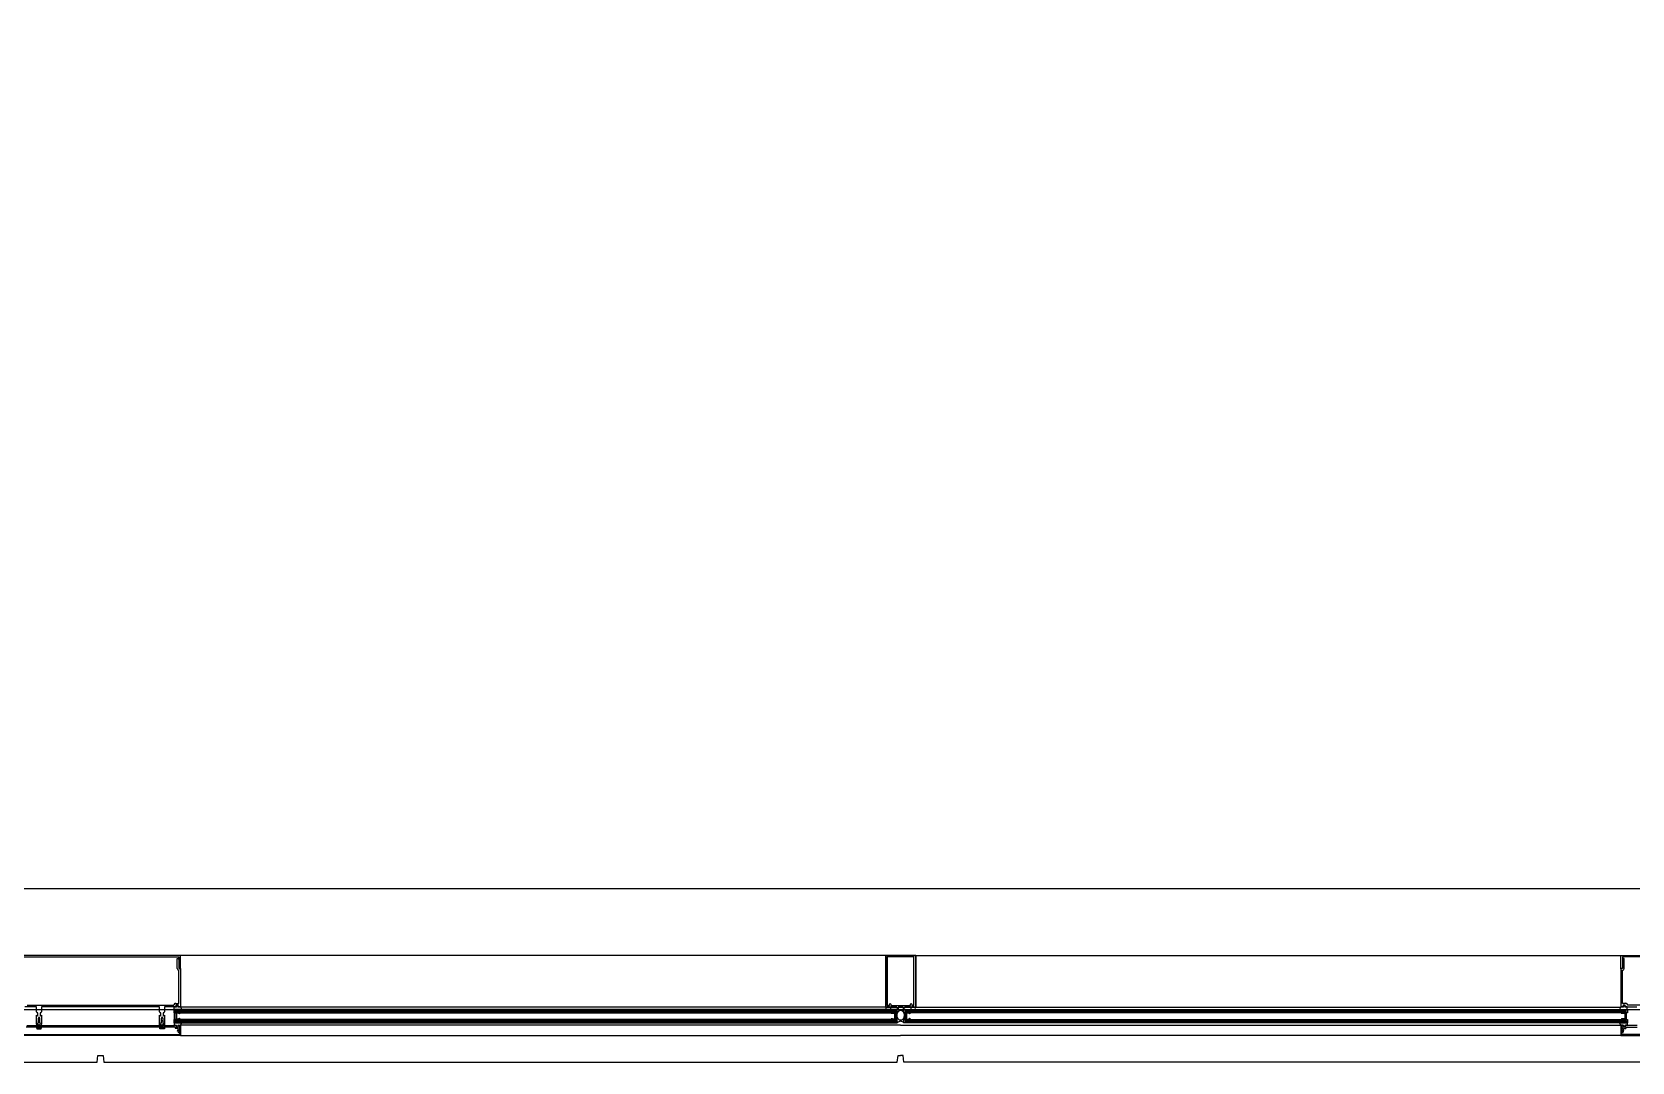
# Model space of a CAD drawing. Header units: inches. Extents: x -71 to 4528, y -885 to 4524.
# Drawn here: x 894.9 to 1014.9, y 0 to 77.3 of the extents above; entities that cross this region are included whole.
import ezdxf

# ---------------------------------------------------------------- set-up
doc = ezdxf.new("R2010")
doc.units = ezdxf.units.IN
doc.header["$LTSCALE"] = 96
doc.header["$MEASUREMENT"] = 0
doc.layers.add('A-Glaz-Exst', color=53, linetype='Continuous')
doc.layers.add('A-Wall-Bldg', color=235, linetype='Continuous')
doc.layers.add('Viewport', color=14, linetype='Continuous', plot=False)

msp = doc.modelspace()

# ---------------------------------------------------------------- linework, layer by layer
at = {"layer": 'A-Glaz-Exst'}
for p, q in [((906.01, 8), (894.01, 8)), ((894.14, 7.88), (905.89, 7.88)), ((905.76, 7.01), (905.76, 7.76)), ((905.76, 7.76), (905.83, 7.76)), ((905.89, 7.88), (905.89, 7.06)), ((905.89, 7.7), (905.89, 7.01)), ((958.89, 8), (906.01, 8)), ((906.01, 7), (906.01, 8)), ((958.89, 4.12), (958.89, 8)), ((958.89, 8), (961.14, 8)), ((961.14, 8), (958.89, 8)), ((958.89, 8), (958.89, 4.12)), ((961.01, 7.88), (959.01, 7.88)), ((959.01, 7.88), (959.01, 4.25)), ((961.01, 4.25), (961.01, 7.88)), ((961.14, 8), (1014.01, 8)), ((961.14, 8), (961.14, 4.12)), ((961.14, 4.12), (961.14, 8)), ((1014.01, 7), (1014.01, 8)), ((1014.01, 8), (1026.01, 8)), ((1025.89, 7.88), (1014.14, 7.88)), ((1014.14, 7.88), (1014.14, 7.06)), ((1014.14, 7.7), (1014.14, 7.01)), ((1014.26, 7.76), (1014.2, 7.76)), ((1014.26, 7.01), (1014.26, 7.76)), ((905.89, 7.01), (906.01, 7.01)), ((905.89, 4.4), (905.89, 6.88)), ((905.95, 7), (906.01, 7)), ((906.01, 7.01), (906.01, 4.14)), ((1014.14, 7.01), (1014.01, 7.01)), ((1014.01, 7.01), (1014.01, 4.14)), ((1014.08, 7), (1014.01, 7)), ((1014.14, 4.4), (1014.14, 6.88)), ((895.21, 4.14), (894.34, 4.14)), ((894.51, 4.26), (905.51, 4.26)), ((895.21, 3.76), (895.21, 4.14)), ((895.3, 3.7), (895.27, 3.7)), ((895.3, 3.46), (895.3, 3.7)), ((895.52, 3.7), (895.49, 3.7)), ((895.49, 3.7), (895.49, 3.46)), ((904.44, 4.14), (895.58, 4.14)), ((895.58, 4.14), (895.58, 3.76)), ((904.44, 3.76), (904.44, 4.14)), ((904.53, 3.7), (904.5, 3.7)), ((904.53, 3.46), (904.53, 3.7)), ((904.75, 3.7), (904.72, 3.7)), ((904.72, 3.7), (904.72, 3.46)), ((905.68, 4.14), (904.81, 4.14)), ((904.81, 4.14), (904.81, 3.76)), ((905.51, 4.26), (905.51, 4.28)), ((905.51, 3.95), (905.51, 3.7)), ((959.76, 3.95), (905.51, 3.95)), ((905.51, 3.7), (959.76, 3.7)), ((905.54, 3.95), (905.54, 4.13)), ((905.54, 4.13), (905.66, 4.13)), ((906.11, 3.95), (905.54, 3.95)), ((905.57, 3.88), (959.7, 3.88)), ((905.57, 3.76), (959.7, 3.76)), ((905.57, 3.2), (905.57, 3.7)), ((905.57, 3.7), (905.94, 3.7)), ((905.58, 3.82), (959.7, 3.82)), ((905.64, 4.4), (905.89, 4.4)), ((905.65, 3.64), (905.65, 3.26)), ((905.66, 4.21), (905.75, 4.25)), ((905.67, 4.19), (905.66, 4.21)), ((905.72, 4.21), (905.67, 4.19)), ((905.84, 4.28), (905.68, 4.28)), ((905.89, 3.67), (905.68, 3.67)), ((905.71, 3.61), (905.71, 3.29)), ((905.72, 4.19), (905.72, 4.21)), ((905.75, 4.25), (905.85, 4.21)), ((905.84, 4.19), (905.79, 4.21)), ((905.79, 4.21), (905.79, 4.19)), ((905.85, 4.21), (905.84, 4.19)), ((906.01, 4.14), (905.84, 4.14)), ((905.85, 4.13), (906.01, 4.13)), ((905.92, 3.61), (905.92, 3.64)), ((905.94, 3.61), (905.92, 3.61)), ((905.94, 3.7), (905.94, 3.64)), ((905.94, 3.64), (905.94, 3.61)), ((906.01, 4.13), (906.11, 3.95)), ((958.89, 4.12), (906.01, 4.12)), ((959.73, 4.12), (958.89, 4.12)), ((958.89, 4.12), (959.73, 4.12)), ((959.01, 4.25), (959.18, 4.25)), ((959.18, 4.25), (959.18, 4.34)), ((959.24, 4.12), (959.24, 3.95)), ((959.24, 4.12), (959.24, 3.95)), ((959.27, 4.34), (959.27, 4.25)), ((959.27, 4.25), (960.76, 4.25)), ((959.7, 3.69), (959.34, 3.69)), ((959.34, 3.69), (959.34, 3.63)), ((959.7, 3.69), (959.34, 3.69)), ((959.34, 3.69), (959.34, 3.63)), ((959.34, 3.63), (959.34, 3.61)), ((959.34, 3.63), (959.34, 3.61)), ((959.34, 3.61), (959.35, 3.61)), ((959.34, 3.61), (959.35, 3.61)), ((959.35, 3.61), (959.35, 3.63)), ((959.35, 3.61), (959.35, 3.63)), ((959.39, 3.67), (959.59, 3.67)), ((959.39, 3.67), (959.59, 3.67)), ((959.56, 3.61), (959.56, 3.28)), ((959.56, 3.61), (959.56, 3.28)), ((959.63, 3.63), (959.63, 3.26)), ((959.63, 3.63), (959.63, 3.26)), ((959.7, 3.2), (959.7, 3.69)), ((959.7, 3.2), (959.7, 3.69)), ((959.73, 4.06), (959.73, 4.12)), ((959.73, 4.12), (959.73, 4.06)), ((959.83, 4.06), (959.73, 4.06)), ((959.73, 4.06), (959.83, 4.06)), ((959.83, 4), (959.73, 4)), ((959.73, 4), (959.73, 3.95)), ((959.83, 4), (959.73, 4)), ((959.73, 4), (959.73, 3.95)), ((959.75, 3.6), (959.76, 3.63)), ((959.75, 3.57), (959.75, 3.6)), ((959.76, 3.7), (959.76, 3.95)), ((959.76, 3.63), (959.77, 3.66)), ((959.77, 3.66), (959.78, 3.69)), ((959.78, 3.69), (959.79, 3.72)), ((959.79, 3.72), (959.81, 3.75)), ((959.81, 3.75), (959.82, 3.77)), ((959.82, 3.77), (959.84, 3.79)), ((960.2, 4.12), (959.83, 4.12)), ((959.83, 4.12), (959.83, 4.06)), ((959.83, 4.06), (959.83, 4.12)), ((959.83, 4.12), (960.2, 4.12)), ((959.83, 4.06), (959.83, 4)), ((959.83, 4.06), (959.83, 4)), ((959.84, 3.79), (959.86, 3.81)), ((959.86, 3.81), (959.88, 3.83)), ((959.88, 3.83), (959.9, 3.85)), ((959.9, 3.85), (959.92, 3.86)), ((959.92, 3.86), (959.94, 3.87)), ((959.94, 3.87), (959.97, 3.88)), ((959.97, 3.88), (959.99, 3.88)), ((959.99, 3.88), (960.01, 3.88)), ((960.01, 3.88), (960.04, 3.88)), ((960.04, 3.88), (960.06, 3.88)), ((960.06, 3.88), (960.08, 3.87)), ((960.08, 3.87), (960.1, 3.86)), ((960.1, 3.86), (960.13, 3.85)), ((960.13, 3.85), (960.15, 3.83)), ((960.15, 3.83), (960.17, 3.81)), ((960.17, 3.81), (960.18, 3.79)), ((960.18, 3.79), (960.2, 3.77)), ((960.2, 4.06), (960.2, 4.12)), ((960.2, 4.12), (960.2, 4.06)), ((960.2, 4.06), (960.2, 4)), ((960.2, 4.06), (960.2, 4)), ((960.3, 4.06), (960.2, 4.06)), ((960.2, 4.06), (960.3, 4.06)), ((960.2, 4), (960.3, 4)), ((960.2, 4), (960.3, 4)), ((960.2, 3.77), (960.22, 3.75)), ((960.22, 3.75), (960.23, 3.72)), ((960.23, 3.72), (960.24, 3.69)), ((960.24, 3.69), (960.26, 3.66)), ((960.26, 3.7), (960.26, 3.95)), ((960.26, 3.95), (1014.51, 3.95)), ((1014.51, 3.7), (960.26, 3.7)), ((960.26, 3.66), (960.26, 3.63)), ((960.26, 3.63), (960.27, 3.6)), ((960.27, 3.6), (960.28, 3.57)), ((961.14, 4.12), (960.3, 4.12)), ((960.3, 4.12), (960.3, 4.06)), ((960.3, 4.06), (960.3, 4.12)), ((960.3, 4.12), (961.14, 4.12)), ((960.3, 4), (960.3, 3.95)), ((960.3, 4), (960.3, 3.95)), ((1014.45, 3.88), (960.32, 3.88)), ((1014.44, 3.82), (960.32, 3.82)), ((1014.45, 3.76), (960.32, 3.76)), ((960.32, 3.2), (960.32, 3.69)), ((960.32, 3.69), (960.69, 3.69)), ((960.32, 3.2), (960.32, 3.69)), ((960.32, 3.69), (960.69, 3.69)), ((960.4, 3.63), (960.4, 3.26)), ((960.4, 3.63), (960.4, 3.26)), ((960.64, 3.67), (960.43, 3.67)), ((960.64, 3.67), (960.43, 3.67)), ((960.46, 3.61), (960.46, 3.28)), ((960.46, 3.61), (960.46, 3.28)), ((960.68, 3.61), (960.68, 3.63)), ((960.68, 3.61), (960.68, 3.63)), ((960.69, 3.61), (960.68, 3.61)), ((960.69, 3.61), (960.68, 3.61)), ((960.69, 3.69), (960.69, 3.63)), ((960.69, 3.69), (960.69, 3.63)), ((960.69, 3.63), (960.69, 3.61)), ((960.69, 3.63), (960.69, 3.61)), ((960.76, 4.25), (960.76, 4.34)), ((960.78, 4.12), (960.78, 3.95)), ((960.78, 4.12), (960.78, 3.95)), ((960.85, 4.34), (960.85, 4.25)), ((960.85, 4.25), (961.01, 4.25)), ((961.14, 4.12), (1014.01, 4.12)), ((1014.01, 4.13), (1013.92, 3.95)), ((1013.92, 3.95), (1014.49, 3.95)), ((1014.01, 4.14), (1014.18, 4.14)), ((1014.18, 4.13), (1014.01, 4.13)), ((1014.45, 3.7), (1014.09, 3.7)), ((1014.09, 3.7), (1014.09, 3.64)), ((1014.09, 3.64), (1014.09, 3.61)), ((1014.09, 3.61), (1014.1, 3.61)), ((1014.1, 3.61), (1014.1, 3.64)), ((1014.39, 4.4), (1014.14, 4.4)), ((1014.14, 3.67), (1014.34, 3.67)), ((1014.18, 4.28), (1014.34, 4.28)), ((1014.27, 4.25), (1014.18, 4.21)), ((1014.18, 4.21), (1014.18, 4.19)), ((1014.18, 4.19), (1014.24, 4.21)), ((1014.24, 4.21), (1014.24, 4.19)), ((1014.36, 4.21), (1014.27, 4.25)), ((1014.3, 4.19), (1014.3, 4.21)), ((1014.3, 4.21), (1014.36, 4.19)), ((1014.31, 3.61), (1014.31, 3.29)), ((1014.34, 4.14), (1015.21, 4.14)), ((1014.36, 4.19), (1014.36, 4.21)), ((1014.49, 4.13), (1014.36, 4.13)), ((1014.38, 3.64), (1014.38, 3.26)), ((1014.45, 3.2), (1014.45, 3.7)), ((1014.49, 3.95), (1014.49, 4.13)), ((1014.51, 4.26), (1014.51, 4.28)), ((1025.51, 4.26), (1014.51, 4.26)), ((1014.51, 3.95), (1014.51, 3.7)), ((895.23, 2.62), (894.44, 2.62)), ((894.49, 2.75), (895.23, 2.75)), ((895.19, 2.63), (895.19, 2.59)), ((895.6, 2.63), (895.19, 2.63)), ((895.19, 2.59), (895.6, 2.59)), ((895.2, 2.86), (895.2, 2.75)), ((895.2, 2.75), (895.36, 2.75)), ((895.21, 2.85), (895.21, 3.51)), ((895.21, 3.51), (895.3, 3.46)), ((895.23, 2.85), (895.21, 2.85)), ((895.26, 2.66), (895.23, 2.62)), ((895.23, 2.59), (895.23, 2.48)), ((895.23, 2.48), (895.57, 2.48)), ((895.24, 2.84), (895.24, 2.84)), ((895.29, 2.62), (895.26, 2.66)), ((895.29, 2.75), (904.73, 2.75)), ((904.73, 2.62), (895.29, 2.62)), ((895.31, 2.48), (895.31, 2.59)), ((895.38, 3.09), (895.32, 3)), ((895.32, 3), (895.32, 2.98)), ((895.4, 3.39), (895.33, 3.27)), ((895.33, 3.27), (895.33, 2.95)), ((895.34, 2.96), (895.34, 2.94)), ((895.47, 3.27), (895.4, 3.39)), ((895.47, 3), (895.41, 3.09)), ((895.44, 2.75), (895.59, 2.75)), ((895.46, 2.94), (895.46, 2.96)), ((895.47, 2.95), (895.47, 3.27)), ((895.47, 2.98), (895.47, 3)), ((895.48, 2.48), (895.48, 2.59)), ((895.49, 3.46), (895.58, 3.51)), ((895.56, 2.84), (895.55, 2.84)), ((895.58, 2.85), (895.56, 2.85)), ((895.57, 2.48), (895.57, 2.59)), ((895.58, 3.51), (895.58, 2.85)), ((895.59, 2.75), (895.59, 2.86)), ((895.6, 2.59), (895.6, 2.63)), ((904.42, 2.59), (904.42, 2.63)), ((904.42, 2.63), (904.83, 2.63)), ((904.83, 2.59), (904.42, 2.59)), ((904.44, 2.85), (904.44, 3.51)), ((904.44, 3.51), (904.53, 3.46)), ((904.44, 2.75), (904.44, 2.86)), ((904.46, 2.85), (904.44, 2.85)), ((904.59, 2.75), (904.44, 2.75)), ((904.46, 2.48), (904.46, 2.59)), ((904.8, 2.48), (904.46, 2.48)), ((904.47, 2.84), (904.47, 2.84)), ((904.54, 2.48), (904.54, 2.59)), ((904.55, 3), (904.61, 3.09)), ((904.55, 2.98), (904.55, 3)), ((904.63, 3.39), (904.56, 3.27)), ((904.56, 3.27), (904.56, 2.95)), ((904.57, 2.94), (904.57, 2.96)), ((904.7, 3.27), (904.63, 3.39)), ((904.64, 3.09), (904.7, 3)), ((904.82, 2.75), (904.67, 2.75)), ((904.69, 2.96), (904.69, 2.94)), ((904.7, 2.95), (904.7, 3.27)), ((904.7, 3), (904.7, 2.98)), ((904.71, 2.48), (904.71, 2.59)), ((904.72, 3.46), (904.81, 3.51)), ((904.76, 2.66), (904.73, 2.62)), ((904.79, 2.62), (904.76, 2.66)), ((904.78, 2.84), (904.79, 2.84)), ((904.81, 2.85), (904.79, 2.85)), ((904.79, 2.75), (905.53, 2.75)), ((905.58, 2.62), (904.79, 2.62)), ((904.8, 2.59), (904.8, 2.48)), ((904.81, 3.51), (904.81, 2.85)), ((904.82, 2.86), (904.82, 2.75)), ((904.83, 2.63), (904.83, 2.59)), ((959.76, 3.2), (905.51, 3.2)), ((905.51, 3.2), (905.51, 2.95)), ((905.51, 2.95), (959.76, 2.95)), ((905.53, 2.75), (905.56, 2.72)), ((906.11, 2.95), (905.54, 2.95)), ((905.54, 2.95), (905.54, 2.76)), ((905.54, 2.76), (905.66, 2.76)), ((905.56, 3.13), (959.7, 3.13)), ((905.56, 3.01), (959.7, 3.01)), ((905.56, 2.72), (905.59, 2.75)), ((905.94, 3.2), (905.57, 3.2)), ((905.58, 3.07), (959.7, 3.07)), ((905.59, 2.75), (905.6, 2.75)), ((905.6, 2.75), (905.64, 2.72)), ((905.64, 2.72), (905.67, 2.75)), ((905.77, 2.52), (905.64, 2.52)), ((905.67, 2.7), (905.66, 2.69)), ((905.66, 2.69), (905.75, 2.64)), ((905.67, 2.75), (905.68, 2.75)), ((905.72, 2.69), (905.67, 2.7)), ((905.68, 3.23), (905.89, 3.23)), ((905.68, 2.61), (905.84, 2.61)), ((905.72, 2.7), (905.72, 2.69)), ((905.75, 2.64), (905.85, 2.69)), ((905.84, 2.7), (905.79, 2.69)), ((905.79, 2.69), (905.79, 2.7)), ((905.79, 2.32), (905.83, 2.44)), ((905.84, 2.75), (905.85, 2.75)), ((905.85, 2.69), (905.84, 2.7)), ((905.85, 2.76), (906.01, 2.76)), ((905.85, 2.75), (905.89, 2.72)), ((905.96, 2.48), (905.87, 2.32)), ((905.89, 2.72), (905.92, 2.75)), ((905.91, 2.49), (905.98, 2.75)), ((905.97, 2.72), (905.91, 2.49)), ((905.96, 2.48), (905.91, 2.49)), ((905.91, 2.49), (905.96, 2.48)), ((905.92, 3.26), (905.92, 3.29)), ((905.92, 3.29), (905.94, 3.29)), ((905.92, 2.75), (905.93, 2.75)), ((905.93, 2.75), (905.97, 2.72)), ((905.94, 3.29), (905.94, 3.26)), ((905.94, 3.26), (905.94, 3.2)), ((905.96, 2.27), (905.96, 2.48)), ((905.98, 2.75), (906.01, 2.75)), ((906.01, 2.76), (906.11, 2.95)), ((960.01, 2.76), (906.01, 2.76)), ((906.01, 2.75), (906.01, 2)), ((959.35, 3.28), (959.34, 3.28)), ((959.34, 3.28), (959.34, 3.26)), ((959.35, 3.28), (959.34, 3.28)), ((959.34, 3.28), (959.34, 3.26)), ((959.34, 3.26), (959.34, 3.2)), ((959.34, 3.26), (959.34, 3.2)), ((959.34, 3.2), (959.7, 3.2)), ((959.34, 3.2), (959.7, 3.2)), ((959.35, 3.26), (959.35, 3.28)), ((959.35, 3.26), (959.35, 3.28)), ((959.59, 3.22), (959.39, 3.22)), ((959.59, 3.22), (959.39, 3.22)), ((959.74, 3.51), (959.75, 3.54)), ((959.75, 3.47), (959.74, 3.51)), ((959.75, 3.54), (959.75, 3.57)), ((959.75, 3.44), (959.75, 3.47)), ((959.75, 3.41), (959.75, 3.44)), ((959.76, 3.38), (959.75, 3.41)), ((959.77, 3.35), (959.76, 3.38)), ((959.76, 2.95), (959.76, 3.2)), ((959.78, 3.32), (959.77, 3.35)), ((959.79, 3.29), (959.78, 3.32)), ((959.81, 3.26), (959.79, 3.29)), ((959.82, 3.24), (959.81, 3.26)), ((959.84, 3.22), (959.82, 3.24)), ((959.86, 3.2), (959.84, 3.22)), ((959.88, 3.18), (959.86, 3.2)), ((959.9, 3.17), (959.88, 3.18)), ((959.92, 3.15), (959.9, 3.17)), ((959.94, 3.14), (959.92, 3.15)), ((959.97, 3.14), (959.94, 3.14)), ((959.99, 3.13), (959.97, 3.14)), ((960.01, 3.13), (959.99, 3.13)), ((960.04, 3.13), (960.01, 3.13)), ((960.01, 2.76), (1014.01, 2.76)), ((960.06, 3.14), (960.04, 3.13)), ((960.08, 3.14), (960.06, 3.14)), ((960.1, 3.15), (960.08, 3.14)), ((960.13, 3.17), (960.1, 3.15)), ((960.15, 3.18), (960.13, 3.17)), ((960.17, 3.2), (960.15, 3.18)), ((960.18, 3.22), (960.17, 3.2)), ((960.2, 3.24), (960.18, 3.22)), ((960.22, 3.26), (960.2, 3.24)), ((960.23, 3.29), (960.22, 3.26)), ((960.24, 3.32), (960.23, 3.29)), ((960.26, 3.35), (960.24, 3.32)), ((960.27, 3.41), (960.26, 3.38)), ((960.26, 3.38), (960.26, 3.35)), ((960.26, 2.95), (960.26, 3.2)), ((960.26, 3.2), (1014.51, 3.2)), ((1014.51, 2.95), (960.26, 2.95)), ((960.28, 3.44), (960.27, 3.41)), ((960.28, 3.57), (960.28, 3.54)), ((960.28, 3.54), (960.28, 3.51)), ((960.28, 3.51), (960.28, 3.47)), ((960.28, 3.47), (960.28, 3.44)), ((960.69, 3.2), (960.32, 3.2)), ((960.69, 3.2), (960.32, 3.2)), ((1014.46, 3.13), (960.32, 3.13)), ((1014.44, 3.07), (960.32, 3.07)), ((1014.46, 3.01), (960.32, 3.01)), ((960.43, 3.22), (960.64, 3.22)), ((960.43, 3.22), (960.64, 3.22)), ((960.68, 3.26), (960.68, 3.28)), ((960.68, 3.28), (960.69, 3.28)), ((960.68, 3.26), (960.68, 3.28)), ((960.68, 3.28), (960.69, 3.28)), ((960.69, 3.28), (960.69, 3.26)), ((960.69, 3.28), (960.69, 3.26)), ((960.69, 3.26), (960.69, 3.2)), ((960.69, 3.26), (960.69, 3.2)), ((1014.01, 2.76), (1013.92, 2.95)), ((1013.92, 2.95), (1014.49, 2.95)), ((1014.18, 2.76), (1014.01, 2.76)), ((1014.04, 2.75), (1014.01, 2.75)), ((1014.01, 2.75), (1014.01, 2)), ((1014.11, 2.49), (1014.04, 2.75)), ((1014.09, 2.75), (1014.06, 2.72)), ((1014.06, 2.72), (1014.12, 2.49)), ((1014.06, 2.48), (1014.11, 2.49)), ((1014.06, 2.27), (1014.06, 2.48)), ((1014.12, 2.49), (1014.07, 2.48)), ((1014.07, 2.48), (1014.15, 2.32)), ((1014.1, 3.29), (1014.09, 3.29)), ((1014.09, 3.29), (1014.09, 3.26)), ((1014.09, 3.26), (1014.09, 3.2)), ((1014.09, 3.2), (1014.45, 3.2)), ((1014.11, 2.75), (1014.09, 2.75)), ((1014.1, 3.26), (1014.1, 3.29)), ((1014.14, 2.72), (1014.11, 2.75)), ((1014.34, 3.23), (1014.14, 3.23)), ((1014.17, 2.75), (1014.14, 2.72)), ((1014.18, 2.75), (1014.17, 2.75)), ((1014.18, 2.69), (1014.18, 2.7)), ((1014.18, 2.7), (1014.24, 2.69)), ((1014.27, 2.64), (1014.18, 2.69)), ((1014.35, 2.61), (1014.18, 2.61)), ((1014.23, 2.32), (1014.2, 2.44)), ((1014.24, 2.69), (1014.24, 2.7)), ((1014.26, 2.52), (1014.39, 2.52)), ((1014.36, 2.69), (1014.27, 2.64)), ((1014.3, 2.7), (1014.3, 2.69)), ((1014.3, 2.69), (1014.36, 2.7)), ((1014.36, 2.75), (1014.35, 2.75)), ((1014.49, 2.76), (1014.36, 2.76)), ((1014.39, 2.72), (1014.36, 2.75)), ((1014.36, 2.7), (1014.36, 2.69)), ((1014.42, 2.75), (1014.39, 2.72)), ((1014.44, 2.75), (1014.42, 2.75)), ((1014.47, 2.72), (1014.44, 2.75)), ((1014.45, 2.62), (1015.23, 2.62)), ((1014.5, 2.75), (1014.47, 2.72)), ((1014.49, 2.95), (1014.49, 2.76)), ((1015.23, 2.75), (1014.5, 2.75)), ((1014.51, 3.2), (1014.51, 2.95)), ((906.01, 2), (894.01, 2)), ((894.06, 2.06), (905.96, 2.06)), ((905.87, 2.32), (905.79, 2.32)), ((905.86, 2.27), (905.96, 2.27)), ((905.96, 2.22), (905.86, 2.22)), ((905.96, 2.06), (905.96, 2.22)), ((906.01, 2), (960.01, 2)), ((1014.01, 2), (960.01, 2)), ((1014.01, 2), (1026.01, 2)), ((1014.16, 2.27), (1014.06, 2.27)), ((1014.06, 2.06), (1014.06, 2.22)), ((1014.06, 2.22), (1014.16, 2.22)), ((1025.96, 2.06), (1014.06, 2.06)), ((1014.15, 2.32), (1014.23, 2.32)), ((841, 0), (899.76, 0)), ((899.76, 0), (899.82, 0.5)), ((899.82, 0.5), (900.2, 0.5)), ((900.2, 0.5), (900.26, 0)), ((900.26, 0), (959.76, 0)), ((959.76, 0), (959.82, 0.5)), ((959.82, 0.5), (960.01, 0.5)), ((960.2, 0.5), (960.01, 0.5)), ((960.26, 0), (960.2, 0.5)), ((1019.76, 0), (960.26, 0))]:
    msp.add_line(p, q, dxfattribs=at)
for centre, radius, start, end in [((905.83, 7.7), 0.062, 359.5489, 89.5489), ((1014.2, 7.7), 0.0625, 90, 180), ((905.89, 7.01), 0.125, 180, 270), ((905.95, 7.06), 0.062, 180.4511, 270.4511), ((1014.08, 7.06), 0.0615, 270, 0), ((1014.14, 7.01), 0.125, 270, 0), ((895.27, 3.76), 0.062, 179.5489, 269.5489), ((895.52, 3.76), 0.0625, 270, 0), ((904.5, 3.76), 0.0625, 180, 270), ((904.75, 3.76), 0.062, 270.4511, 0.4511), ((905.64, 4.28), 0.125, 90, 180), ((905.68, 3.64), 0.0347, 90.8069, 180.8069), ((905.66, 4.19), 0.0625, 270, 0), ((905.76, 4.23), 0.0926, 149.6822, 222.5488), ((905.65, 3.61), 0.0606, 0.0601, 72.1101), ((905.68, 4.16), 0.0181, 269.4455, 41.9455), ((905.85, 4.19), 0.062, 179.5489, 269.5489), ((905.76, 4.23), 0.0926, 317.4512, 30.3178), ((905.84, 4.16), 0.0181, 138.0546, 270.5546), ((905.89, 3.64), 0.0352, 0, 90), ((958.83, 4.03), 0.105, 301.2583, 58.7417), ((958.83, 4.03), 0.105, 301.2583, 58.7417), ((959.22, 4.34), 0.0464, 89.3969, 179.3969), ((959.22, 4.34), 0.0459, 0, 90), ((959.39, 3.63), 0.0352, 90, 180), ((959.39, 3.63), 0.0352, 90, 180), ((959.62, 3.61), 0.0606, 107.8899, 179.9399), ((959.62, 3.61), 0.0606, 107.8899, 179.9399), ((959.59, 3.63), 0.0352, 0, 90), ((959.59, 3.63), 0.0352, 0, 90), ((960.43, 3.63), 0.0352, 90, 180), ((960.43, 3.63), 0.0352, 90, 180), ((960.4, 3.61), 0.0606, 0.0601, 72.1101), ((960.4, 3.61), 0.0606, 0.0601, 72.1101), ((960.64, 3.63), 0.0352, 0, 90), ((960.64, 3.63), 0.0352, 0, 90), ((960.8, 4.34), 0.0464, 89.3969, 179.3969), ((960.8, 4.34), 0.0459, 0, 90), ((961.19, 4.03), 0.105, 121.2583, 238.7417), ((961.19, 4.03), 0.105, 121.2583, 238.7417), ((1014.14, 3.64), 0.0352, 90, 180), ((1014.26, 4.23), 0.0926, 149.6822, 222.5488), ((1014.18, 4.19), 0.062, 270.4511, 0.4511), ((1014.18, 4.16), 0.0181, 269.4455, 41.9455), ((1014.36, 4.19), 0.0625, 180, 270), ((1014.38, 3.61), 0.0601, 108.5293, 180.5793), ((1014.26, 4.23), 0.0926, 317.4512, 30.3178), ((1014.34, 4.16), 0.0181, 138.0546, 270.5546), ((1014.34, 3.64), 0.0352, 0, 90), ((1014.39, 4.28), 0.125, 0, 90), ((895.24, 2.88), 0.0396, 212.0942, 269.5109), ((895.23, 2.95), 0.0933, 269.7, 359.7), ((895.26, 2.75), 0.0312, 0, 180), ((895.24, 2.94), 0.0928, 270, 0), ((895.34, 2.98), 0.0146, 180, 270), ((895.4, 2.75), 0.04, 0, 180), ((895.4, 3.08), 0.0151, 32.9833, 147.0167), ((895.46, 2.98), 0.0146, 270, 0), ((895.55, 2.94), 0.0928, 180, 270), ((895.56, 2.95), 0.0928, 180, 270), ((895.56, 2.88), 0.0387, 271.2232, 328.6399), ((904.47, 2.88), 0.0387, 211.3602, 268.7768), ((904.46, 2.95), 0.0928, 270, 0), ((904.47, 2.94), 0.0928, 270, 0), ((904.57, 2.98), 0.0146, 180, 270), ((904.63, 2.75), 0.04, 0, 180), ((904.63, 3.08), 0.0151, 32.9833, 147.0167), ((904.69, 2.98), 0.0151, 268.1524, 358.1524), ((904.78, 2.94), 0.0933, 180.3, 270.3), ((904.79, 2.95), 0.0928, 180, 270), ((904.76, 2.75), 0.0312, 0, 180), ((904.79, 2.88), 0.0396, 270.4892, 327.9058), ((905.76, 2.66), 0.187, 189.7609, 228.6109), ((905.68, 3.26), 0.0342, 180, 270), ((905.66, 2.7), 0.0625, 0, 90), ((905.65, 3.29), 0.0599, 287.4225, 359.4725), ((905.76, 2.66), 0.0934, 137.5049, 210.3715), ((905.68, 2.73), 0.0181, 318.0546, 90.5546), ((905.77, 2.45), 0.0623, 345.2757, 90.2757), ((905.85, 2.7), 0.062, 90.4511, 180.4511), ((905.84, 2.73), 0.0181, 89.4455, 221.9455), ((905.76, 2.66), 0.0934, 329.6285, 42.4951), ((905.89, 3.26), 0.0347, 269.1931, 359.1931), ((959.39, 3.26), 0.0352, 180, 270), ((959.39, 3.26), 0.0352, 180, 270), ((959.62, 3.28), 0.0606, 180.0601, 252.1101), ((959.62, 3.28), 0.0606, 180.0601, 252.1101), ((959.59, 3.26), 0.0352, 270, 0), ((959.59, 3.26), 0.0352, 270, 0), ((960.01, 2.71), 0.343, 43.1917, 136.8083), ((960.43, 3.26), 0.0352, 180, 270), ((960.43, 3.26), 0.0352, 180, 270), ((960.4, 3.28), 0.0606, 287.8899, 359.9399), ((960.4, 3.28), 0.0606, 287.8899, 359.9399), ((960.64, 3.26), 0.0352, 270, 0), ((960.64, 3.26), 0.0352, 270, 0), ((1014.14, 3.26), 0.0347, 180.8069, 270.8069), ((1014.26, 2.66), 0.0934, 137.5049, 210.3715), ((1014.18, 2.7), 0.062, 359.5489, 89.5489), ((1014.18, 2.73), 0.0179, 316.501, 89.001), ((1014.26, 2.45), 0.0619, 90.1745, 195.1745), ((1014.36, 2.7), 0.0625, 90, 180), ((1014.37, 3.29), 0.0595, 179.8847, 251.9347), ((1014.35, 2.73), 0.0179, 90.999, 223.499), ((1014.26, 2.66), 0.0934, 329.6285, 42.4951), ((1014.34, 3.26), 0.0347, 269.1931, 359.1931), ((1014.26, 2.66), 0.187, 310.9972, 349.8472), ((905.86, 2.24), 0.0249, 88.8767, 178.8767), ((905.86, 2.24), 0.0254, 180, 270), ((1014.16, 2.24), 0.0249, 1.1233, 91.1233), ((1014.16, 2.24), 0.0254, 270, 0)]:
    msp.add_arc(centre, radius, start, end, dxfattribs=at)
at = {"layer": 'A-Wall-Bldg'}
msp.add_lwpolyline([(1485.38, 11.99), (1478, 11.99), (1478, 12.99), (1162.01, 12.99), (1162.01, 11.99), (1154.63, 11.99), (1154.63, 34.62), (1125.38, 34.62), (1125.38, 11.99), (1118, 11.99), (1118, 12.99), (846.38, 12.99), (810.89, 48.48), (810.18, 47.77), (805.97, 51.99), (794.62, 51.99), (794.62, 74.62), (765.37, 74.62), (765.37, 51.99), (757.99, 51.99)], dxfattribs=at)
at = {"layer": 'Viewport'}
msp.add_lwpolyline([(3.95, 1119), (3.95, 789.06), (11.99, 789.06), (11.99, 751.96), (15.03, 749), (9.35, 743.31), (361.48, 391.18), (367.17, 396.87), (396.87, 367.17), (391.18, 361.48), (708.71, 43.95), (758.99, 43.95), (758.99, 51.99), (805.97, 51.99), (809.47, 48.48), (803.79, 42.79), (842.64, 3.95), (1119.01, 3.95), (1119.01, 11.99), (1161, 11.99), (1161, 3.95), (1479, 3.95)], dxfattribs=at)

doc.saveas('drawing.dxf')
